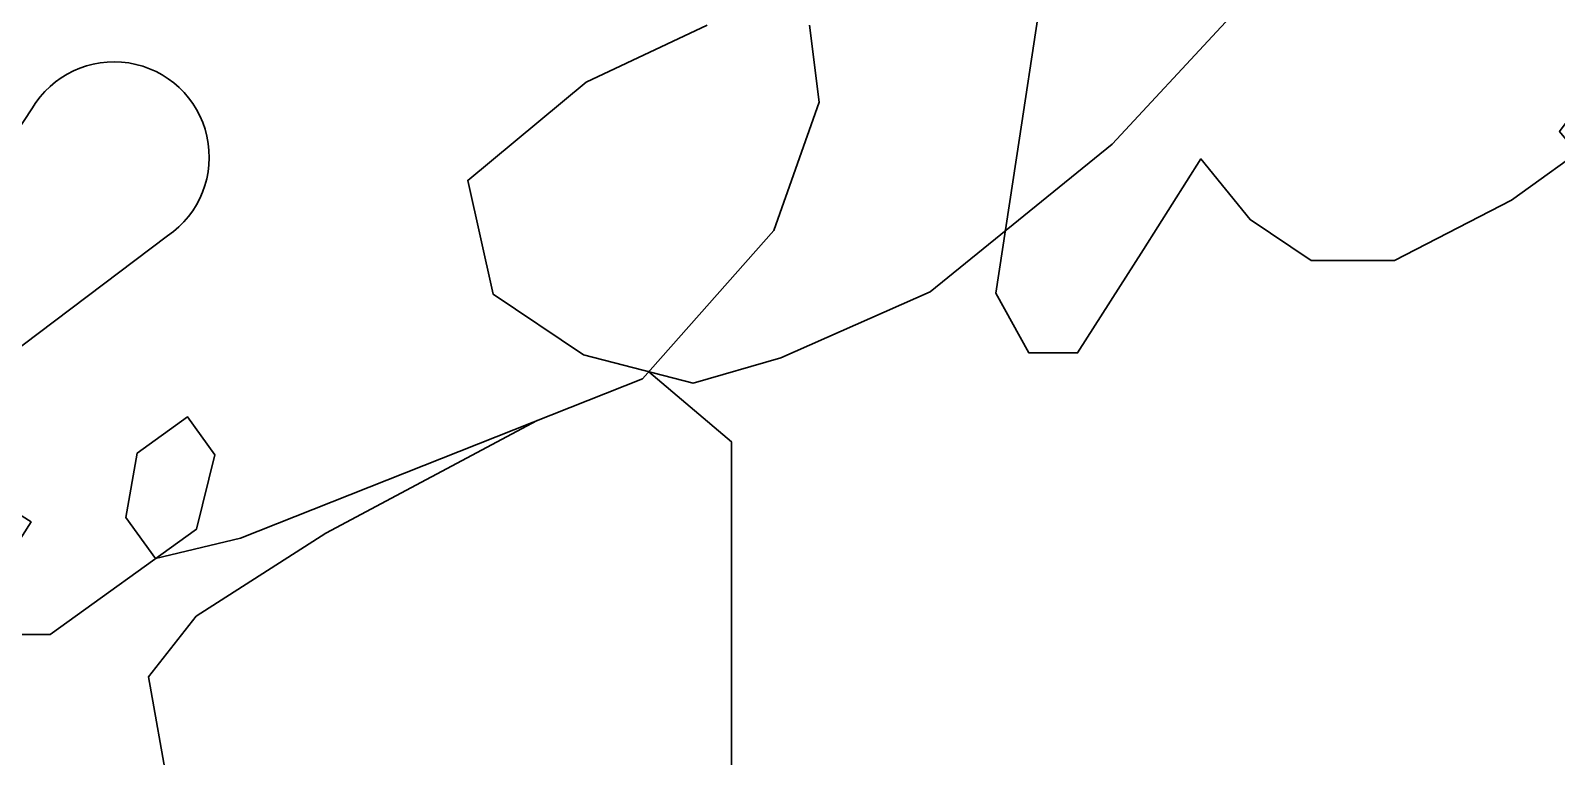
# Model space of a CAD drawing. Header units: millimetres. Extents: x 1177285 to 1225570, y -905119 to -683091.
# Drawn here: x 1210280 to 1210949, y -773576 to -773258 of the extents above; entities that cross this region are included whole.
import ezdxf

# ---------------------------------------------------------------- set-up
doc = ezdxf.new("R2010")
doc.units = ezdxf.units.MM

# ---------------------------------------------------------------- blocks, each defined once
blk = doc.blocks.new('ntnntyht')
at = {"color": 7, "lineweight": 30}
blk.add_lwpolyline([(1988257.36, -47325.69), (1988412.16, -47209.07, 1.24964), (1988352.97, -47153.6, 0.079258), (1988268.25, -47331.81)], format="xyb", dxfattribs=at)
for points in [[(1988330.71, -47368.07), (1988352.6, -47333.92), (1988344.7, -47328.86)], [(1988341.92, -47383.01), (1988360.88, -47383.01), (1988424.76, -47337.12), (1988432.87, -47304.7), (1988420.91, -47288.06), (1988398.91, -47303.86), (1988394.02, -47332), (1988406.96, -47349.91), (1988443.97, -47340.95), (1988619.61, -47271.5), (1988676.96, -47206.68), (1988696.76, -47150.73), (1988692.52, -47117.15)], [(1988647.79, -47117.15), (1988595.02, -47142.05), (1988543.26, -47184.86), (1988554.4, -47234.52), (1988593.81, -47261.06), (1988641.69, -47273.31), (1988680.06, -47262.35), (1988745.2, -47233.47), (1988824.66, -47169.11), (1988919.88, -47066.43)], [(1988808.22, -47008.23), (1988784.24, -47166.38), (1988773.98, -47234.05), (1988788.35, -47260.17), (1988809.59, -47260.17), (1988838.36, -47214.98), (1988863.5, -47175.51), (1988884.94, -47201.97), (1988911.66, -47219.77), (1988947.97, -47219.77), (1988999.12, -47193.55), (1989036.02, -47166.97), (1989030.87, -47148.96), (1989020.14, -47163.54), (1989038.59, -47185.84), (1989070.77, -47190.98), (1989099.09, -47173.83), (1989160.02, -47137.81), (1989160.02, -47121.95), (1989144.57, -47121.95), (1989119.69, -47147.67), (1989186.62, -47166.11), (1989273.62, -47135.03), (1989332.52, -47116.22)], [(1988622.38, -47268.37), (1988658.45, -47298.94), (1988658.45, -47339.38), (1988658.45, -47396.55), (1988658.45, -47469.23), (1988645.9, -47509.67), (1988623.57, -47537.56), (1988583.1, -47572.43), (1988525.89, -47572.43), (1988479.84, -47552.21), (1988444.95, -47499.21), (1988412.39, -47449.76), (1988403.78, -47401.59), (1988424.71, -47375.1), (1988481.23, -47338.84), (1988573.65, -47289.67)]]:
    blk.add_lwpolyline(points, dxfattribs=at)

msp = doc.modelspace()

# ---------------------------------------------------------------- block references
at = {"color": 3, "xscale": 1.004925508461463, "yscale": 1.004925508461463, "zscale": 1.004925508461463}
msp.add_blockref('ntnntyht', (-787866.274, -725906.376), dxfattribs=at)

doc.saveas('drawing.dxf')
